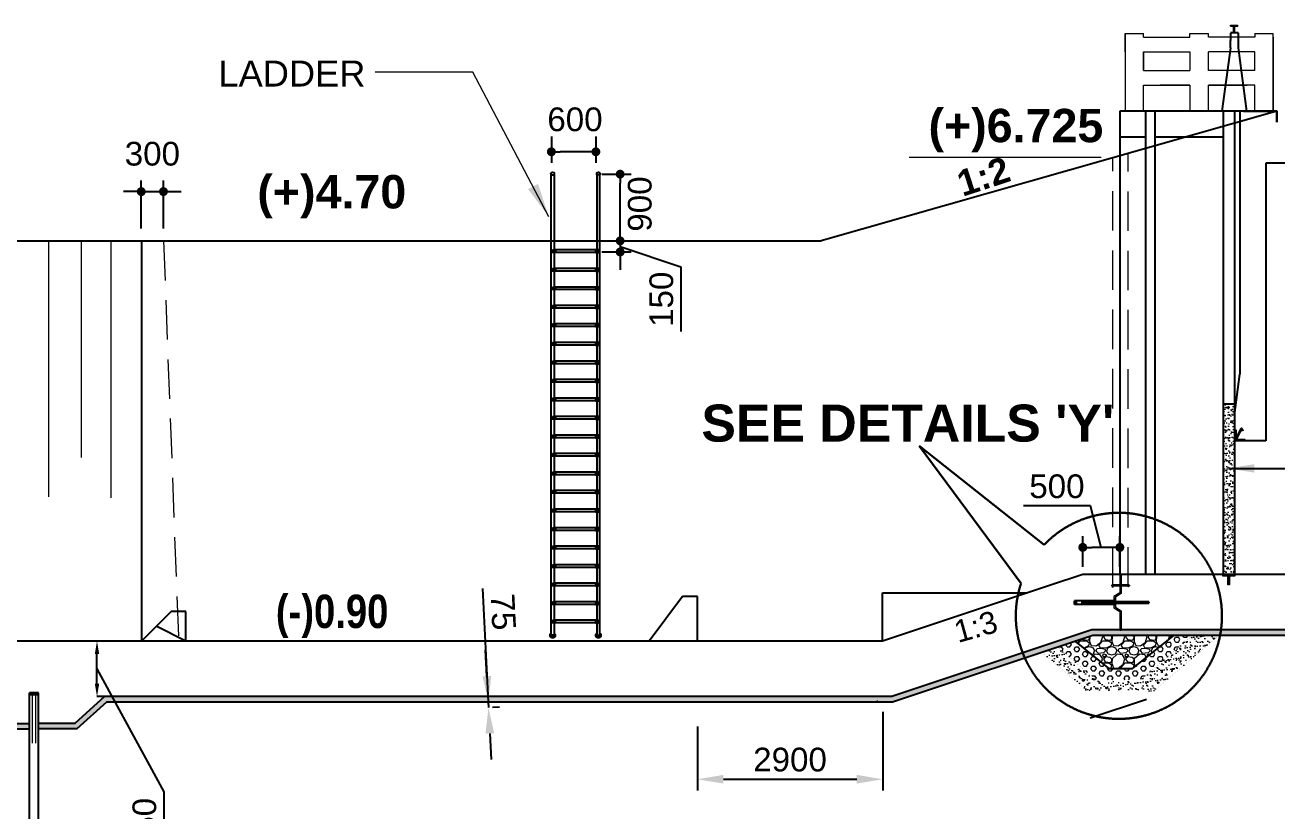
# Model space of a CAD drawing. Extents: x -358915 to 1258323, y -1585493 to -305611.
# Drawn here: x 274172 to 291064, y -1451634 to -1441029 of the extents above; entities that cross this region are included whole.
import ezdxf

# ---------------------------------------------------------------- set-up
doc = ezdxf.new("R2010")
doc.units = 0
doc.header["$LTSCALE"] = 300
doc.header["$MEASUREMENT"] = 0
for name, pattern in [('DASHED', [0.75, 0.5, -0.25]), ('DASHED2', [9.525, 6.35, -3.175]), ('DASHEDX2', [38.1, 25.4, -12.7]), ('HIDDEN', [0.375, 0.25, -0.125])]:
    doc.linetypes.add(name, pattern=pattern)
doc.layers.get('0').update_dxf_attribs({"linetype": 'CONTINUOUS'})
doc.layers.get('DEFPOINTS').update_dxf_attribs({"linetype": 'CONTINUOUS'})
for name, color, linetype, lineweight in [('Dim', 7, 'CONTINUOUS', 9), ('Dimension', 8, 'CONTINUOUS', 18), ('Grid Line_Outer', 7, 'CONTINUOUS', 5), ('HATCH', 252, 'CONTINUOUS', 5), ('line2', 3, 'CONTINUOUS', 30), ('Railing', 8, 'CONTINUOUS', 0), ('slop', 8, 'CONTINUOUS', 9)]:
    doc.layers.add(name, color=color, linetype=linetype, lineweight=lineweight)
for name, color, linetype in [('DOTTED', 240, 'DASHED2'), ('LINE', 7, 'CONTINUOUS'), ('TEXT', 10, 'CONTINUOUS'), ('Water Ladder', 2, 'CONTINUOUS')]:
    doc.layers.add(name, color=color, linetype=linetype)
doc.styles.add('1-2', font='arial.ttf')
doc.styles.add('Arial', font='arial.ttf')
doc.styles.add('DIM', font='isocp3.shx')
doc.styles.add('dimText', font='ARIALN.TTF')
doc.styles.add('text', font='ARIALN.TTF', dxfattribs={"height": 1.6})
doc.dimstyles.new('dim_150', dxfattribs={"dimtxt": 300, "dimasz": 300, "dimexe": 300, "dimexo": 100, "dimgap": 100, "dimtad": 1, "dimdec": 0, "dimzin": 0, "dimdsep": 46, "dimtxsty": 'DIM', "dimcen": 150, "dimclrd": 5, "dimclre": 5, "dimclrt": 7, "dimadec": 0, "dimazin": 0, "dimtfac": 1, "dimtdec": 0, "dimtmove": 0, "dimatfit": 3, "dimfxl": 20, "dimtolj": 1, "dimtzin": 0, "dimarcsym": 0})
doc.dimstyles.new('dim_230', dxfattribs={"dimtxt": 460, "dimasz": 460, "dimexe": 230, "dimexo": 100, "dimgap": 100, "dimtad": 1, "dimdec": 0, "dimzin": 0, "dimdsep": 46, "dimtxsty": 'dimText', "dimcen": 0.09, "dimclrd": 256, "dimclre": 256, "dimclrt": 7, "dimadec": 0, "dimazin": 0, "dimtfac": 1, "dimtdec": 0, "dimtofl": 0, "dimtmove": 0, "dimatfit": 3, "dimfxl": 1, "dimtolj": 1, "dimtzin": 0, "dimlwd": -1, "dimlwe": -1, "dimarcsym": 0})
pattern_1 = [(37.5, (-63592.448, -1468017.1966), (-0.31496679, 9.63411885), [0, -7.6, 0, -8.5, 0, -8.125]), (7.5, (-63592.448, -1468017.197), (8.84888353, 14.11073033), [0, -4.1, 0, -6.85, 0, -2.625]), (327.5, (-63598.598, -1468017.1966), (15.5707093, 0.02829527), [0, -2.5, 0, -9, 0, -11.75]), (317.5, (-63598.598, -1468017.197), (15.030633, 4.3883778), [0, -1.25, 0, -5.9, 0, -6.75])]

# ---------------------------------------------------------------- blocks, each defined once
blk = doc.blocks.new('_Dot')
at = {"color": 0, "linetype": 'ByBlock', "lineweight": -2}
blk.add_line((-0.5, 0), (-1, 0), dxfattribs=at)
at = {"color": 0, "linetype": 'ByBlock', "const_width": 0.5}
blk.add_lwpolyline([(-0.25, 0, 1), (0.25, 0, 1)], format="xyb", close=True, dxfattribs=at)
blk = doc.blocks.new('*D232')
at = {"layer": 'DEFPOINTS', "color": 0, "ltscale": 500}
for p in [(276040, -1443276), (275740, -1443875), (276040, -1443875)]:
    blk.add_point(p, dxfattribs=at)
at = {"layer": 'Dim', "color": 5, "lineweight": -2, "ltscale": 500}
for p, q in [((275740, -1443775), (275740, -1443126)), ((276040, -1443775), (276040, -1443126)), ((275620, -1443276), (275500, -1443276)), ((275740, -1443276), (276040, -1443276)), ((276160, -1443276), (276280, -1443276))]:
    blk.add_line(p, q, dxfattribs=at)
at = {"layer": 'Dim', "color": 5, "lineweight": -2, "ltscale": 500, "xscale": 120, "yscale": 120, "zscale": 120}
blk.add_blockref('_Dot', (275740, -1443276), dxfattribs=at)
at = {"layer": 'Dim', "color": 5, "lineweight": -2, "ltscale": 500, "xscale": 120, "yscale": 120, "zscale": 120, "rotation": 180}
blk.add_blockref('_Dot', (276040, -1443276), dxfattribs=at)
at = {"layer": 'Dim', "color": 7, "ltscale": 500, "insert": (275890, -1442767), "char_height": 320, "attachment_point": 5, "style": 'Arial'}
blk.add_mtext('\\A1;300', dxfattribs=at)
blk = doc.blocks.new('*D236')
at = {"layer": 'DEFPOINTS', "color": 0, "ltscale": 500}
for p in [(275143, -1449341), (275785, -1449341), (275584, -1450091)]:
    blk.add_point(p, dxfattribs=at)
at = {"layer": 'Dim', "color": 5, "lineweight": -2, "ltscale": 500}
for p, q in [((275785, -1449341), (275143, -1449341)), ((275143, -1449916), (275143, -1449516)), ((275143, -1449716), (276047, -1451376)), ((275584, -1450091), (275143, -1450091)), ((276047, -1451376), (276047, -1452284))]:
    blk.add_line(p, q, dxfattribs=at)
at = {"layer": 'Dim', "color": 5, "ltscale": 500}
for points in [[(275114, -1449516), (275173, -1449516), (275143, -1449341)], [(275114, -1449916), (275173, -1449916), (275143, -1450091)]]:
    blk.add_solid(points, dxfattribs=at)
at = {"layer": 'Dim', "color": 7, "ltscale": 500, "insert": (275784, -1451830), "char_height": 320, "attachment_point": 5, "rotation": 90, "style": 'Arial'}
blk.add_mtext('\\A1;650', dxfattribs=at)
blk = doc.blocks.new('*D264')
at = {"layer": 'DEFPOINTS', "color": 0, "ltscale": 500}
for p in [(288444, -1448077), (288444, -1448441), (288944, -1448441)]:
    blk.add_point(p, dxfattribs=at)
at = {"layer": 'Dim', "color": 5, "lineweight": -2, "ltscale": 500}
for p, q in [((288548, -1447517), (287642, -1447517)), ((288694, -1448077), (288548, -1447517)), ((288444, -1448341), (288444, -1447927)), ((288944, -1448341), (288944, -1447927)), ((288824, -1448077), (288564, -1448077))]:
    blk.add_line(p, q, dxfattribs=at)
at = {"layer": 'Dim', "color": 5, "lineweight": -2, "ltscale": 500, "xscale": 120, "yscale": 120, "zscale": 120, "rotation": 180}
blk.add_blockref('_Dot', (288444, -1448077), dxfattribs=at)
at = {"layer": 'Dim', "color": 5, "lineweight": -2, "ltscale": 500, "xscale": 120, "yscale": 120, "zscale": 120}
blk.add_blockref('_Dot', (288944, -1448077), dxfattribs=at)
at = {"layer": 'Dim', "color": 7, "ltscale": 500, "insert": (288095, -1447254), "char_height": 320, "attachment_point": 5, "style": 'Arial'}
blk.add_mtext('\\A1;500', dxfattribs=at)
blk = doc.blocks.new('Water Ladder')
at = {"layer": 'Water Ladder'}
h = blk.add_hatch(color=15, dxfattribs=at)
h.dxf.hatch_style = 1
h.paths.add_polyline_path([(-129, -41), (-166, -41), (-166, -77), (-129, -77)])
h = blk.add_hatch(color=15, dxfattribs=at)
h.dxf.hatch_style = 1
h.paths.add_polyline_path([(415, -77), (452, -77), (452, -41), (415, -41)])
h = blk.add_hatch(color=15, dxfattribs=at)
h.dxf.hatch_style = 1
h.paths.add_polyline_path([(-129, -291), (-166, -291), (-166, -327), (-129, -327)])
h = blk.add_hatch(color=15, dxfattribs=at)
h.dxf.hatch_style = 1
h.paths.add_polyline_path([(415, -327), (452, -327), (452, -291), (415, -291)])
h = blk.add_hatch(color=15, dxfattribs=at)
h.dxf.hatch_style = 1
h.paths.add_polyline_path([(-129, -541), (-166, -541), (-166, -576), (-129, -576)])
h = blk.add_hatch(color=15, dxfattribs=at)
h.dxf.hatch_style = 1
h.paths.add_polyline_path([(415, -576), (452, -576), (452, -541), (415, -541)])
h = blk.add_hatch(color=15, dxfattribs=at)
h.dxf.hatch_style = 1
h.paths.add_polyline_path([(-129, -790), (-166, -790), (-166, -826), (-129, -826)])
h = blk.add_hatch(color=15, dxfattribs=at)
h.dxf.hatch_style = 1
h.paths.add_polyline_path([(415, -826), (452, -826), (452, -790), (415, -790)])
h = blk.add_hatch(color=15, dxfattribs=at)
h.dxf.hatch_style = 1
h.paths.add_polyline_path([(-129, -1040), (-166, -1040), (-166, -1076), (-129, -1076)])
h = blk.add_hatch(color=15, dxfattribs=at)
h.dxf.hatch_style = 1
h.paths.add_polyline_path([(-129, -1040), (-166, -1040), (-166, -1076), (-129, -1076)])
h = blk.add_hatch(color=15, dxfattribs=at)
h.dxf.hatch_style = 1
h.paths.add_polyline_path([(415, -1076), (452, -1076), (452, -1040), (415, -1040)])
h = blk.add_hatch(color=15, dxfattribs=at)
h.dxf.hatch_style = 1
h.paths.add_polyline_path([(415, -1076), (452, -1076), (452, -1040), (415, -1040)])
h = blk.add_hatch(color=15, dxfattribs=at)
h.dxf.hatch_style = 1
h.paths.add_polyline_path([(-129, -1290), (-166, -1290), (-166, -1326), (-129, -1326)])
h = blk.add_hatch(color=15, dxfattribs=at)
h.dxf.hatch_style = 1
h.paths.add_polyline_path([(415, -1326), (452, -1326), (452, -1290), (415, -1290)])
h = blk.add_hatch(color=15, dxfattribs=at)
h.dxf.hatch_style = 1
h.paths.add_polyline_path([(-129, -1540), (-166, -1540), (-166, -1576), (-129, -1576)])
h = blk.add_hatch(color=15, dxfattribs=at)
h.dxf.hatch_style = 1
h.paths.add_polyline_path([(415, -1576), (452, -1576), (452, -1540), (415, -1540)])
h = blk.add_hatch(color=15, dxfattribs=at)
h.dxf.hatch_style = 1
h.paths.add_polyline_path([(-129, -1790), (-166, -1790), (-166, -1826), (-129, -1826)])
h = blk.add_hatch(color=15, dxfattribs=at)
h.dxf.hatch_style = 1
h.paths.add_polyline_path([(415, -1826), (452, -1826), (452, -1790), (415, -1790)])
h = blk.add_hatch(color=15, dxfattribs=at)
h.dxf.hatch_style = 1
h.paths.add_polyline_path([(-129, -2040), (-166, -2040), (-166, -2076), (-129, -2076)])
h = blk.add_hatch(color=15, dxfattribs=at)
h.dxf.hatch_style = 1
h.paths.add_polyline_path([(415, -2076), (452, -2076), (452, -2040), (415, -2040)])
h = blk.add_hatch(color=15, dxfattribs=at)
h.dxf.hatch_style = 1
h.paths.add_polyline_path([(-129, -2290), (-166, -2290), (-166, -2325), (-129, -2325)])
h = blk.add_hatch(color=15, dxfattribs=at)
h.dxf.hatch_style = 1
h.paths.add_polyline_path([(415, -2325), (452, -2325), (452, -2290), (415, -2290)])
h = blk.add_hatch(color=15, dxfattribs=at)
h.dxf.hatch_style = 1
h.paths.add_polyline_path([(-129, -2539), (-166, -2539), (-166, -2575), (-129, -2575)])
h = blk.add_hatch(color=15, dxfattribs=at)
h.dxf.hatch_style = 1
h.paths.add_polyline_path([(415, -2575), (452, -2575), (452, -2539), (415, -2539)])
h = blk.add_hatch(color=15, dxfattribs=at)
h.dxf.hatch_style = 1
h.paths.add_polyline_path([(-129, -2789), (-166, -2789), (-166, -2825), (-129, -2825)])
h = blk.add_hatch(color=15, dxfattribs=at)
h.dxf.hatch_style = 1
h.paths.add_polyline_path([(415, -2825), (452, -2825), (452, -2789), (415, -2789)])
h = blk.add_hatch(color=15, dxfattribs=at)
h.dxf.hatch_style = 1
h.paths.add_polyline_path([(-129, -3039), (-166, -3039), (-166, -3075), (-129, -3075)])
h = blk.add_hatch(color=15, dxfattribs=at)
h.dxf.hatch_style = 1
h.paths.add_polyline_path([(415, -3075), (452, -3075), (452, -3039), (415, -3039)])
h = blk.add_hatch(color=15, dxfattribs=at)
h.dxf.hatch_style = 1
h.paths.add_polyline_path([(-129, -3289), (-166, -3289), (-166, -3325), (-129, -3325)])
h = blk.add_hatch(color=15, dxfattribs=at)
h.dxf.hatch_style = 1
h.paths.add_polyline_path([(415, -3325), (452, -3325), (452, -3289), (415, -3289)])
h = blk.add_hatch(color=15, dxfattribs=at)
h.dxf.hatch_style = 1
h.paths.add_polyline_path([(-129, -3539), (-166, -3539), (-166, -3575), (-129, -3575)])
h = blk.add_hatch(color=15, dxfattribs=at)
h.dxf.hatch_style = 1
h.paths.add_polyline_path([(415, -3575), (452, -3575), (452, -3539), (415, -3539)])
h = blk.add_hatch(color=15, dxfattribs=at)
h.dxf.hatch_style = 1
h.paths.add_polyline_path([(-129, -3789), (-166, -3789), (-166, -3825), (-129, -3825)])
h = blk.add_hatch(color=15, dxfattribs=at)
h.dxf.hatch_style = 1
h.paths.add_polyline_path([(415, -3825), (452, -3825), (452, -3789), (415, -3789)])
h = blk.add_hatch(color=15, dxfattribs=at)
h.dxf.hatch_style = 1
h.paths.add_polyline_path([(-129, -4039), (-166, -4039), (-166, -4074), (-129, -4074)])
h = blk.add_hatch(color=15, dxfattribs=at)
h.dxf.hatch_style = 1
h.paths.add_polyline_path([(415, -4074), (452, -4074), (452, -4039), (415, -4039)])
h = blk.add_hatch(color=15, dxfattribs=at)
h.dxf.hatch_style = 1
h.paths.add_polyline_path([(-129, -4288), (-166, -4288), (-166, -4324), (-129, -4324)])
h = blk.add_hatch(color=15, dxfattribs=at)
h.dxf.hatch_style = 1
h.paths.add_polyline_path([(415, -4324), (452, -4324), (452, -4288), (415, -4288)])
h = blk.add_hatch(color=15, dxfattribs=at)
h.dxf.hatch_style = 1
h.paths.add_polyline_path([(-128, -4538), (-165, -4538), (-165, -4574), (-128, -4574)])
h = blk.add_hatch(color=15, dxfattribs=at)
h.dxf.hatch_style = 1
h.paths.add_polyline_path([(417, -4574), (454, -4574), (454, -4538), (417, -4538)])
h = blk.add_hatch(color=15, dxfattribs=at)
h.dxf.hatch_style = 1
h.paths.add_polyline_path([(-128, -4788), (-165, -4788), (-165, -4824), (-128, -4824)])
h = blk.add_hatch(color=15, dxfattribs=at)
h.dxf.hatch_style = 1
h.paths.add_polyline_path([(417, -4824), (454, -4824), (454, -4788), (417, -4788)])
h = blk.add_hatch(color=15, dxfattribs=at)
h.dxf.hatch_style = 1
h.paths.add_polyline_path([(-128, -5038), (-165, -5038), (-165, -5074), (-128, -5074)])
h = blk.add_hatch(color=15, dxfattribs=at)
h.dxf.hatch_style = 1
h.paths.add_polyline_path([(417, -5074), (454, -5074), (454, -5038), (417, -5038)])
h = blk.add_hatch(color=15, dxfattribs=at)
h.dxf.hatch_style = 1
h.paths.add_polyline_path([(-146, -5218), (-146, -5241), (-186, -5241), (-186, -5218, 2.752629)])
h = blk.add_hatch(color=15, dxfattribs=at)
h.dxf.hatch_style = 1
h.paths.add_polyline_path([(-186, -5241), (-186, -5218, 2.752629), (-146, -5218), (-146, -5241)])
h = blk.add_hatch(color=15, dxfattribs=at)
h.dxf.hatch_style = 1
h.paths.add_polyline_path([(472, -5218), (472, -5241), (432, -5241), (432, -5218, 2.752629)])
for points in [[(-146, -3139), (-146, -5241), (-186, -5241), (-186, 974), (-146, 974), (-146, -41)], [(432, -3139), (432, -5241), (472, -5241), (472, 974), (432, 974), (432, -41)], [(-146, -77), (-146, -291)], [(-129, -41), (415, -41)], [(-129, -77), (415, -77)], [(432, -77), (432, -291)], [(-146, -327), (-146, -541)], [(-129, -291), (415, -291)], [(-129, -327), (415, -327)], [(432, -327), (432, -541)], [(-146, -576), (-146, -790)], [(-129, -541), (415, -541)], [(-129, -576), (415, -576)], [(432, -576), (432, -790)], [(-146, -826), (-146, -1040)], [(-129, -790), (415, -790)], [(-129, -826), (415, -826)], [(432, -826), (432, -1040)], [(-146, -1076), (-146, -1290)], [(-129, -1040), (415, -1040)], [(-129, -1040), (415, -1040)], [(-129, -1076), (415, -1076)], [(-129, -1076), (415, -1076)], [(432, -1076), (432, -1290)], [(-146, -1326), (-146, -1540)], [(-129, -1290), (415, -1290)], [(-129, -1326), (415, -1326)], [(432, -1326), (432, -1540)], [(-146, -1576), (-146, -1790)], [(-129, -1540), (415, -1540)], [(-129, -1576), (415, -1576)], [(432, -1576), (432, -1790)], [(-146, -1826), (-146, -2040)], [(-129, -1790), (415, -1790)], [(-129, -1826), (415, -1826)], [(432, -1826), (432, -2040)], [(-146, -2076), (-146, -2290)], [(-129, -2040), (415, -2040)], [(-129, -2076), (415, -2076)], [(432, -2076), (432, -2290)], [(-146, -2325), (-146, -2539)], [(-129, -2290), (415, -2290)], [(-129, -2325), (415, -2325)], [(432, -2325), (432, -2789)], [(-146, -2575), (-146, -2789)], [(-129, -2539), (415, -2539)], [(-129, -2575), (415, -2575)], [(-146, -2825), (-146, -3039)], [(-129, -2789), (415, -2789)], [(-129, -2825), (415, -2825)], [(432, -2825), (432, -3039)], [(-129, -3039), (415, -3039)], [(-146, -3075), (-146, -3139)], [(-129, -3075), (415, -3075)], [(432, -3075), (432, -3139)], [(-146, -3325), (-146, -3389)], [(-129, -3289), (415, -3289)], [(-129, -3325), (415, -3325)], [(-129, -3539), (415, -3539)], [(-146, -3575), (-146, -3639)], [(-129, -3575), (415, -3575)], [(-146, -3825), (-146, -3889)], [(-129, -3789), (415, -3789)], [(-129, -3825), (415, -3825)], [(-129, -4039), (415, -4039)], [(-146, -4074), (-146, -4138)], [(-129, -4074), (415, -4074)], [(-146, -4324), (-146, -4388)], [(-129, -4288), (415, -4288)], [(-129, -4324), (415, -4324)], [(-128, -4538), (417, -4538)], [(-145, -4574), (-145, -5207)], [(-128, -4574), (417, -4574)], [(-128, -4788), (417, -4788)], [(-128, -4824), (417, -4824)], [(-128, -5038), (417, -5038)], [(-128, -5074), (417, -5074)]]:
    blk.add_lwpolyline(points, dxfattribs=at)
for points in [[(-166, -41), (-129, -41), (-129, -77), (-166, -77)], [(452, -41), (415, -41), (415, -77), (452, -77)], [(-166, -291), (-129, -291), (-129, -327), (-166, -327)], [(452, -291), (415, -291), (415, -327), (452, -327)], [(-166, -541), (-129, -541), (-129, -576), (-166, -576)], [(452, -541), (415, -541), (415, -576), (452, -576)], [(-166, -790), (-129, -790), (-129, -826), (-166, -826)], [(452, -790), (415, -790), (415, -826), (452, -826)], [(-166, -1040), (-129, -1040), (-129, -1076), (-166, -1076)], [(-166, -1040), (-129, -1040), (-129, -1076), (-166, -1076)], [(452, -1040), (415, -1040), (415, -1076), (452, -1076)], [(452, -1040), (415, -1040), (415, -1076), (452, -1076)], [(-166, -1290), (-129, -1290), (-129, -1326), (-166, -1326)], [(452, -1290), (415, -1290), (415, -1326), (452, -1326)], [(-166, -1540), (-129, -1540), (-129, -1576), (-166, -1576)], [(452, -1540), (415, -1540), (415, -1576), (452, -1576)], [(-166, -1790), (-129, -1790), (-129, -1826), (-166, -1826)], [(452, -1790), (415, -1790), (415, -1826), (452, -1826)], [(-166, -2040), (-129, -2040), (-129, -2076), (-166, -2076)], [(452, -2040), (415, -2040), (415, -2076), (452, -2076)], [(-166, -2290), (-129, -2290), (-129, -2325), (-166, -2325)], [(452, -2290), (415, -2290), (415, -2325), (452, -2325)], [(-166, -2539), (-129, -2539), (-129, -2575), (-166, -2575)], [(452, -2539), (415, -2539), (415, -2575), (452, -2575)], [(-166, -2789), (-129, -2789), (-129, -2825), (-166, -2825)], [(452, -2789), (415, -2789), (415, -2825), (452, -2825)], [(-166, -3039), (-129, -3039), (-129, -3075), (-166, -3075)], [(452, -3039), (415, -3039), (415, -3075), (452, -3075)], [(-166, -3289), (-129, -3289), (-129, -3325), (-166, -3325)], [(452, -3289), (415, -3289), (415, -3325), (452, -3325)], [(-166, -3539), (-129, -3539), (-129, -3575), (-166, -3575)], [(452, -3539), (415, -3539), (415, -3575), (452, -3575)], [(-166, -3789), (-129, -3789), (-129, -3825), (-166, -3825)], [(452, -3789), (415, -3789), (415, -3825), (452, -3825)], [(-166, -4039), (-129, -4039), (-129, -4074), (-166, -4074)], [(452, -4039), (415, -4039), (415, -4074), (452, -4074)], [(-166, -4288), (-129, -4288), (-129, -4324), (-166, -4324)], [(452, -4288), (415, -4288), (415, -4324), (452, -4324)], [(-165, -4538), (-128, -4538), (-128, -4574), (-165, -4574)], [(454, -4538), (417, -4538), (417, -4574), (454, -4574)], [(-165, -4788), (-128, -4788), (-128, -4824), (-165, -4824)], [(454, -4788), (417, -4788), (417, -4824), (454, -4824)], [(-165, -5038), (-128, -5038), (-128, -5074), (-165, -5074)], [(454, -5038), (417, -5038), (417, -5074), (454, -5074)]]:
    blk.add_lwpolyline(points, close=True, dxfattribs=at)
for centre, radius, start, end in [((-166, 986), 22.9, 328.622, 211.378), ((452, 986), 22.9, 328.622, 211.378), ((-166, -5241), 34.5, 124.5748, 55.4252), ((-166, -5241), 30.5, 129.9311, 50.0689), ((452, -5241), 34.5, 124.5748, 55.4252), ((452, -5241), 30.5, 129.9311, 50.0689)]:
    blk.add_arc(centre, radius, start, end, dxfattribs=at)
blk = doc.blocks.new('*D265')
at = {"layer": 'DEFPOINTS', "color": 0, "ltscale": 500}
for p in [(281855, -1443041), (282202, -1443041), (281828, -1443941)]:
    blk.add_point(p, dxfattribs=at)
at = {"layer": 'Dim', "color": 5, "lineweight": -2, "ltscale": 500}
for p, q in [((281955, -1443041), (282352, -1443041)), ((282202, -1443821), (282202, -1443161)), ((281928, -1443941), (282352, -1443941))]:
    blk.add_line(p, q, dxfattribs=at)
at = {"layer": 'Dim', "color": 5, "lineweight": -2, "ltscale": 500, "xscale": 120, "yscale": 120, "zscale": 120}
for p, rotation in [((282202, -1443041), 90), ((282202, -1443941), 270)]:
    blk.add_blockref('_Dot', p, dxfattribs=dict(at, rotation=rotation))
at = {"layer": 'Dim', "color": 7, "ltscale": 500, "insert": (282468, -1443444), "char_height": 320, "attachment_point": 5, "rotation": 90, "style": 'Arial'}
blk.add_mtext('\\A1;900', dxfattribs=at)
blk = doc.blocks.new('*D266')
at = {"layer": 'DEFPOINTS', "color": 0, "ltscale": 500}
for p in [(281274, -1442431), (281874, -1442431), (281274, -1442739)]:
    blk.add_point(p, dxfattribs=at)
at = {"layer": 'Dim', "color": 5, "lineweight": -2, "ltscale": 500}
for p, q in [((281274, -1442531), (281274, -1442889)), ((281874, -1442531), (281874, -1442889)), ((281754, -1442739), (281394, -1442739))]:
    blk.add_line(p, q, dxfattribs=at)
at = {"layer": 'Dim', "color": 5, "lineweight": -2, "ltscale": 500, "xscale": 120, "yscale": 120, "zscale": 120, "rotation": 180}
blk.add_blockref('_Dot', (281274, -1442739), dxfattribs=at)
at = {"layer": 'Dim', "color": 5, "lineweight": -2, "ltscale": 500, "xscale": 120, "yscale": 120, "zscale": 120}
blk.add_blockref('_Dot', (281874, -1442739), dxfattribs=at)
at = {"layer": 'Dim', "color": 7, "ltscale": 500, "insert": (281592, -1442303), "char_height": 320, "attachment_point": 5, "style": 'Arial'}
blk.add_mtext('\\A1;600', dxfattribs=at)
blk = doc.blocks.new('*D276')
at = {"layer": 'DEFPOINTS', "color": 0, "ltscale": 500}
for p in [(281828, -1443941), (281855, -1444091), (282202, -1444091)]:
    blk.add_point(p, dxfattribs=at)
at = {"layer": 'Dim', "color": 5, "lineweight": -2, "ltscale": 500}
for p, q in [((282202, -1443821), (282202, -1443701)), ((281928, -1443941), (282352, -1443941)), ((282202, -1443941), (282202, -1444091)), ((282202, -1443941), (282202, -1444091)), ((282202, -1444016), (283022, -1444291)), ((281955, -1444091), (282352, -1444091)), ((282202, -1444211), (282202, -1444331)), ((283022, -1444291), (283022, -1445166))]:
    blk.add_line(p, q, dxfattribs=at)
at = {"layer": 'Dim', "color": 5, "lineweight": -2, "ltscale": 500, "xscale": 120, "yscale": 120, "zscale": 120}
for p, rotation in [((282202, -1443941), 270), ((282202, -1444091), 90)]:
    blk.add_blockref('_Dot', p, dxfattribs=dict(at, rotation=rotation))
at = {"layer": 'Dim', "color": 7, "ltscale": 500, "insert": (282759, -1444729), "char_height": 320, "attachment_point": 5, "rotation": 90, "style": 'Arial'}
blk.add_mtext('\\A1;150', dxfattribs=at)
blk = doc.blocks.new('Ralling 02')
at = {"layer": 'Railing', "ltscale": 500}
for p, q in [((-1750, 0), (-1750, 1050)), ((-1500, 1050), (-1500, 1000)), ((-875, 1000), (-875, 1050)), ((-625, 1000), (-625, 1050)), ((0, 1000), (0, 1050)), ((0, 1000), (0, 1050)), ((250, 800), (250, 1050)), ((250, 1050), (250, 0)), ((-1750, 1000), (-1750, 0)), ((-1500, 800), (-875, 800)), ((-1500, 550), (-1500, 800)), ((-875, 550), (-875, 800)), ((0, 800), (-625, 800)), ((0, 550), (0, 800)), ((-1500, 0), (-1500, 350)), ((-875, 0), (-875, 350)), ((0, 0), (0, 350))]:
    blk.add_line(p, q, dxfattribs=at)
for points in [[(-1500, 1050), (-1750, 1050)], [(-625, 1050), (-875, 1050)], [(250, 1050), (0, 1050)], [(-1500, 1000), (-875, 1000)], [(0, 1000), (-625, 1000)], [(-625, 800), (-625, 550)], [(0, 800), (0, 800), (0, 550)], [(-1500, 550), (-875, 550)], [(0, 550), (-625, 550)], [(-1500, 350), (-875, 350)], [(-875, 350), (-1400, 350)], [(-625, 350), (-225, 350)], [(0, 350), (-625, 350)], [(-625, 350), (-625, 0)]]:
    blk.add_lwpolyline(points, dxfattribs=at)
blk.add_lwpolyline([(-625, 1000), (-625, 1000)], close=True, dxfattribs=at)
blk = doc.blocks.new('KK')
at = {"layer": 'LINE', "lineweight": 15}
for p, q in [((-286, 1162), (-184, 1162)), ((-286, 1148), (-286, 1162)), ((-286, 1148), (-184, 1148)), ((-242, 1056), (-242, 1148)), ((-226, 1056), (-226, 1148)), ((-184, 1148), (-184, 1162))]:
    blk.add_line(p, q, dxfattribs=at)
at = {"layer": 'LINE'}
for p, q in [((-182, 1056), (-284, 1056)), ((-284, 1054), (-284, 955)), ((-182, 1056), (-182, 956)), ((-284, 856), (-400, 0)), ((-284, 856), (-284, 953)), ((-182, 956), (-182, 856)), ((-182, 856), (-66, 0))]:
    blk.add_line(p, q, dxfattribs=at)
blk = doc.blocks.new('*D289')
at = {"layer": 'DEFPOINTS', "color": 0, "ltscale": 500}
for p in [(280376, -1450165), (280380, -1450240), (280425, -1450237)]:
    blk.add_point(p, dxfattribs=at)
at = {"layer": 'Dim', "color": 5, "lineweight": -2, "ltscale": 500}
for p, q in [((280346, -1448631), (280422, -1450162)), ((280404, -1449813), (280387, -1449463)), ((280422, -1450162), (280425, -1450237)), ((280422, -1450162), (280425, -1450237)), ((280476, -1450160), (280571, -1450155)), ((280480, -1450235), (280575, -1450230)), ((280443, -1450587), (280460, -1450937))]:
    blk.add_line(p, q, dxfattribs=at)
at = {"layer": 'Dim', "color": 5, "ltscale": 500}
for points in [[(280463, -1449810), (280346, -1449816), (280422, -1450162)], [(280501, -1450584), (280385, -1450590), (280425, -1450237)]]:
    blk.add_solid(points, dxfattribs=at)
at = {"layer": 'Dim', "color": 7, "ltscale": 500, "insert": (280624, -1448947), "char_height": 320, "attachment_point": 5, "rotation": 272.8443, "style": 'Arial'}
blk.add_mtext('\\A1;75', dxfattribs=at)
blk = doc.blocks.new('huk')
at = {"layer": 'Dim'}
h = blk.add_hatch(dxfattribs=at)
h.set_pattern_fill('ANSI31', color=15)
h.set_pattern_definition([(45, (-358365.36117, -19477.47705), (-0.08838834765, 0.08838834765), [])])
h.paths.add_polyline_path([(13, 3, 0.75964), (-13, 3), (-94, 3, 4.674984), (-94, -6), (-12, -6, 0.637498), (12, -6), (94, -6, 4.674984), (94, 3)])
h.paths.add_polyline_path([(-6, 0, -1), (6, 0, -1)], flags=16)
at = {"layer": 'DOTTED', "color": 8}
for points in [[(-94, 3), (-13, 3)], [(13, 3), (94, 3)], [(-94, -6), (-12, -6)], [(12, -6), (94, -6)]]:
    blk.add_lwpolyline(points, dxfattribs=at)
blk.add_circle((0, 0), 6.04, dxfattribs=at)
for centre, radius, start, end in [((-104, -1), 11, 24.1477, 335.8523), ((0, 0), 13, 15.5565, 164.4435), ((104, -1), 11, 204.1477, 155.8523), ((0, 0), 13, 204.9652, 335.0348)]:
    blk.add_arc(centre, radius, start, end, dxfattribs=at)
blk = doc.blocks.new('*D290')
at = {"layer": 'DEFPOINTS', "color": 0, "ltscale": 500}
for p in [(285744, -1450194), (283244, -1450394), (285744, -1451206)]:
    blk.add_point(p, dxfattribs=at)
at = {"layer": 'Dim', "color": 5, "lineweight": -2, "ltscale": 500}
for p, q in [((285744, -1450294), (285744, -1451356)), ((283244, -1450494), (283244, -1451356)), ((283594, -1451206), (285394, -1451206))]:
    blk.add_line(p, q, dxfattribs=at)
at = {"layer": 'Dim', "color": 5, "ltscale": 500}
for points in [[(283594, -1451147), (283594, -1451264), (283244, -1451206)], [(285394, -1451147), (285394, -1451264), (285744, -1451206)]]:
    blk.add_solid(points, dxfattribs=at)
at = {"layer": 'Dim', "color": 7, "ltscale": 500, "insert": (284494, -1450942), "char_height": 320, "attachment_point": 5, "style": 'Arial'}
blk.add_mtext('\\A1;2900', dxfattribs=at)

msp = doc.modelspace()

# ---------------------------------------------------------------- hatches: boundary and pattern name
at = {"layer": 'Dim', "ltscale": 50}
h = msp.add_hatch(dxfattribs=at)
h.set_pattern_fill('AR-SAND', color=2, scale=40)
h.set_pattern_definition([(37.5, (-2539207.504, -717803.35), (-2.5197343, 77.0729508), [0, -60.8, 0, -68, 0, -65]), (7.5, (-2539207.5, -717803.35), (70.7910682, 112.8858426), [0, -32.8, 0, -54.8, 0, -21]), (327.5, (-2539256.704, -717803.35), (124.5656745, 0.2263621), [0, -20, 0, -72, 0, -94]), (317.5, (-2539256.7, -717803.35), (120.245064, 35.1070226), [0, -10, 0, -47.2, 0, -54])])
h.paths.add_polyline_path([(290338.9, -1448440.7), (290488.8, -1448440.7), (290488.8, -1446140.7), (290338.9, -1446140.7)])
at = {"layer": 'Dim'}
h = msp.add_hatch(dxfattribs=at)
h.set_pattern_fill('AR-SAND', color=8, scale=5)
h.set_pattern_definition(pattern_1)
h.paths.add_polyline_path([(288963.8, -1448440.7), (288943.8, -1448440.7), (288943.8, -1448690.7), (288863.8, -1448740.7), (288863.8, -1448784.6), (288883.8, -1448784.6), (288883.8, -1448747.8), (288963.8, -1448697.8)])
h = msp.add_hatch(color=15, dxfattribs=at)
h.dxf.hatch_style = 1
h.paths.add_polyline_path([(288359.3, -1448796.7), (288333.8, -1448796.8), (288333.9, -1448846.8), (288359.3, -1448846.8)])
h = msp.add_hatch(color=15, dxfattribs=at)
h.dxf.hatch_style = 1
h.paths.add_polyline_path([(289333.6, -1448811.6), (289333.6, -1448831.6), (288434.2, -1448831.6), (288434.2, -1448811.6)])
h = msp.add_hatch(dxfattribs=at)
h.set_pattern_fill('AR-SAND', color=8, scale=5)
h.set_pattern_definition(pattern_1)
h.paths.add_polyline_path([(288943.8, -1449190.7), (288963.8, -1449190.7), (288963.8, -1448933.6), (288883.8, -1448883.6), (288883.8, -1448846.8), (288863.8, -1448846.8), (288863.8, -1448890.7), (288943.8, -1448940.7)])
h = msp.add_hatch(dxfattribs=at)
h.set_pattern_fill('AR-CONC', color=8, scale=20)
h.set_pattern_definition([(50, (-54666.78, -1593038.45), (143.452037, -12.550427), [15, -165]), (355, (-54666.78, -1593038.45), (-27.750267, 150.438427), [12, -132]), (100.451444, (-54654.83, -1593039.5), (115.70177, 137.888), [12.74804, -140.22842]), (46.1842, (-54666.78, -1592998.45), (213.44827, -33.10386), [22.5, -247.5]), (96.635635, (-54649, -1593001.21), (186.93239, 194.82372), [19.12207, -210.34275]), (351.184164, (-54666.78, -1592998.45), (186.93239, 194.82372), [18, -198]), (21, (-54646.78, -1593008.45), (119.38141, -80.523778), [15, -165]), (326, (-54646.78, -1593008.45), (48.663066, 145.03001), [12, -132]), (71.451445, (-54636.83, -1593015.16), (168.044475, 64.50623), [12.74804, -140.22842]), (37.5, (-54666.78, -1593038.454), (2.431971, 66.578771), [0, -130.4, 0, -134, 0, -132.5]), (7.5, (-54666.78, -1593038.454), (52.613907, 78.882342), [0, -76.4, 0, -127.4, 0, -50.5]), (327.5, (-54711.38, -1593038.454), (106.764487, -4.510974), [0, -50, 0, -156, 0, -207]), (317.5, (-54731.38, -1593038.45), (116.637234, 20.020996), [0, -65, 0, -103.6, 0, -147])])
h.paths.add_polyline_path([(316134.3, -1450391.3), (315644.1, -1450391), (315644.1, -1450466), (316134.3, -1450466.3)])
h.paths.add_polyline_path([(274234, -1450451.5), (273744, -1450451.5), (273744, -1450526.5), (274234, -1450526.5)])
h.paths.add_polyline_path([(297263.6, -1449190.7), (291063.8, -1449190.7), (289413.8, -1449190.5), (288566.2, -1449190.5), (286682.8, -1449818.3), (285865.4, -1450090.7), (275244, -1450090.7), (274844, -1450451.5), (274354, -1450451.5), (274354, -1450526.5), (274872.9, -1450526.5), (275272.9, -1450165.7), (285877.6, -1450165.7), (286714.1, -1449886.9), (288577.8, -1449265.5), (289413.8, -1449265.5), (291063.8, -1449265.7), (297232.6, -1449265.7), (297382.6, -1449415.7), (298413.8, -1449415.7), (299250.5, -1449415.7), (301152.9, -1450050.1), (301512, -1450165.7), (306886.3, -1450165.7), (314652.6, -1450165.9), (315012.6, -1450466.1), (315524.1, -1450466), (315524.1, -1450391), (315040, -1450391.1), (314679.8, -1450090.9), (306886.3, -1450090.7), (301512, -1450090.7), (301145, -1449968.4), (299262, -1449340.7), (298413.8, -1449340.7), (297413.6, -1449340.7)])
at = {"layer": 'Grid Line_Outer', "ltscale": 2}
h = msp.add_hatch(dxfattribs=at)
h.set_pattern_fill('ANSI31', color=1)
h.set_pattern_definition([(45, (-166857.92309, -1411921.32664), (-0.08838834765, 0.08838834765), [])])
h.paths.add_polyline_path([(290636.8, -1446640.7), (290634.8, -1446616.9), (290513.1, -1446616.9), (290515.2, -1446489.5), (290488.8, -1446489.5), (290488.8, -1446640.7)])
h = msp.add_hatch(dxfattribs=at)
h.set_pattern_fill('ANSI31', color=1, scale=0.6)
h.set_pattern_definition([(45, (16047.46538, -1426529.72426), (-0.05303300859, 0.05303300859), [])])
h.paths.add_polyline_path([(290425.6, -1448463.3), (290401.8, -1448463.3), (290401.8, -1448582.6), (290425.6, -1448582.6)])
h.paths.add_polyline_path([(290494.8, -1448441.4), (290332.1, -1448441.4), (290332.1, -1448463.3), (290494.8, -1448463.3)])
at = {"layer": 'HATCH', "ltscale": 50}
h = msp.add_hatch(dxfattribs=at)
h.set_pattern_fill('AR-SAND', color=2, scale=50)
h.set_pattern_definition([(37.5, (-80663.42, -1480084.44), (-3.149668, 96.341188), [0, -76, 0, -85, 0, -81.25]), (7.5, (-80663.42, -1480084.44), (88.488835, 141.107303), [0, -41, 0, -68.5, 0, -26.25]), (327.5, (-80724.92, -1480084.44), (155.707093, 0.282953), [0, -25, 0, -90, 0, -117.5]), (317.5, (-80724.92, -1480084.44), (150.30633, 43.88378), [0, -12.5, 0, -59, 0, -67.5])])
h.paths.add_polyline_path([(290279.4, -1449265.6), (289978.8, -1449265), (289926.2, -1449264.9), (289224.8, -1449865.4), (288625.1, -1449865.4), (288098.9, -1449414.8), (287882.5, -1449483.4), (288503.8, -1450015.4), (289403.8, -1450015.4)])
h = msp.add_hatch(dxfattribs=at)
h.set_pattern_fill('HEX', color=5, scale=300)
h.set_pattern_definition([(0, (-54666.78, -1550873.53), (0, 64.951905), [37.5, -75]), (120, (-54666.78, -1550873.53), (-56.25, -32.475953), [37.5, -75]), (60, (-54629.28, -1550873.53), (-56.25, 32.475953), [37.5, -75])])
h.paths.add_polyline_path([(288625.1, -1449865.4), (289224.8, -1449865.4), (289926.2, -1449264.9), (289666.7, -1449264.9), (289103.8, -1449715.4), (288803.8, -1449715.4), (288334.8, -1449340), (288098.9, -1449414.8)])
h = msp.add_hatch(dxfattribs=at)
h.set_pattern_fill('GRAVEL', color=16, scale=300)
h.set_pattern_definition([(228.0127875, (-54450.782, -1550573.533), (-2400, -2700), [40.3608, -3995.72641]), (184.9697407, (-54477.782, -1550603.533), (3600, 300), [69.2604, -6856.77743]), (132.510447, (-54546.782, -1550609.533), (3000, -3300), [48.8364, -4834.80978]), (267.273689, (-54663.782, -1550684.533), (300, 6000), [63.0714, -6244.06741]), (292.833654, (-54666.782, -1550747.533), (-1500, 3600), [61.8465, -6122.81194]), (357.273689, (-54642.782, -1550804.533), (-6000, 300), [63.0714, -6244.06741]), (37.6942405, (-54579.782, -1550807.533), (-3900, -3000), [83.4087, -8257.45456]), (72.2553284, (-54513.782, -1550756.533), (2100, 6600), [78.7464, -7795.89645]), (121.4295656, (-54489.782, -1550681.533), (-2400, 3900), [63.285, -6265.22193]), (175.236358, (-54522.782, -1550627.533), (3300, -300), [72.2496, -3540.22877]), (222.3974378, (-54594.782, -1550621.533), (-3600, -3300), [93.4344, -9250.0125]), (138.814075, (-54366.782, -1550687.533), (-2100, 1800), [31.8903, -3157.15344]), (171.4692344, (-54390.782, -1550666.533), (3900, -600), [60.6711, -6006.45342]), (225, (-54450.78, -1550657.53), (-3e-14, -300), [42.4263, -381.83777]), (203.19859, (-54471.782, -1550621.533), (1500, 600), [22.8474, -2261.88453]), (291.80141, (-54492.78, -1550630.533), (-300, 900), [32.3109, -1583.23854]), (30.963757, (-54480.78, -1550660.533), (900, 600), [52.4787, -1696.80687]), (161.56505, (-54435.78, -1550633.53), (600, -300), [37.9473, -910.736]), (16.3895403, (-54666.782, -1550630.533), (3000, 900), [53.16, -5262.85354]), (70.346176, (-54615.782, -1550615.533), (-1200, -3300), [44.5983, -4415.22232]), (293.19859, (-54435.782, -1550573.533), (-600, 1500), [45.6945, -2239.03743]), (343.6104597, (-54417.782, -1550615.533), (-3000, 900), [53.16, -5262.85354]), (339.443955, (-54666.782, -1550816.533), (-1500, 600), [51.264, -2511.93712]), (294.7751406, (-54618.782, -1550834.533), (-1500, 3300), [42.9534, -4252.39292]), (66.80141, (-54432.782, -1550873.533), (600, 1500), [45.6945, -2239.03743]), (17.3540246, (-54414.782, -1550831.533), (-3900, -1200), [50.2893, -4978.62708]), (69.443955, (-54579.782, -1550873.533), (-600, -1500), [25.632, -2537.56912]), (101.309932, (-54450.78, -1550873.533), (-300, 1200), [15.297, -1514.40885]), (165.963757, (-54453.78, -1550858.53), (900, -300), [61.8465, -1175.0852]), (186.009006, (-54513.782, -1550843.533), (3000, 300), [57.315, -5674.17695]), (303.690068, (-54480.78, -1550687.53), (-300, 600), [43.2666, -1038.39878]), (353.1572266, (-54456.782, -1550723.533), (5100, -600), [75.5382, -7478.26879]), (60.945396, (-54381.782, -1550732.533), (-1200, -2100), [30.8868, -3057.80224]), (90, (-54366.78, -1550705.53), (-300, 300), [18, -282]), (120.256437, (-54519.782, -1550834.533), (1200, -2100), [41.6772, -4126.056]), (48.0127875, (-54540.782, -1550798.533), (2400, 2700), [80.7216, -3955.36561]), (0, (-54486.78, -1550738.53), (300, 300), [78, -222]), (325.3048465, (-54408.782, -1550738.533), (3000, -2100), [47.4342, -4695.9823]), (254.054604, (-54369.78, -1550765.533), (-300, -1200), [43.6806, -2140.35237]), (207.6459754, (-54381.782, -1550807.533), (-5700, -3000), [71.1195, -7040.84225]), (175.4260787, (-54444.782, -1550840.533), (-3900, 300), [75.2397, -7448.72202])])
h.paths.add_polyline_path([(288803.8, -1449715.4), (289103.8, -1449715.4), (289666.7, -1449264.9), (288715.8, -1449264.9), (288569.2, -1449265.7), (288334.8, -1449340)])
at = {"layer": 'HATCH', "ltscale": 10}
h = msp.add_hatch(dxfattribs=at)
h.set_pattern_fill('ANSI31', color=256, scale=375, angle=45, style=0)
h.set_pattern_definition([(90, (257631.874, -1441017.343), (-46.875, 7e-15), [])])
h.paths.add_polyline_path([(274234, -1450716.8), (274278.3, -1450716.8), (274278.3, -1450703.3), (274306.3, -1450729.4), (274306.3, -1450716.8), (274354, -1450716.8), (274354, -1450066.1), (274234, -1450066.1)])

# ---------------------------------------------------------------- linework, layer by layer
for p, q in [((288883.8, -1448796), (288333.8, -1448796.8)), ((288883.8, -1448846.8), (288333.9, -1448846.8))]:
    msp.add_line(p, q)
for points in [[(288333.9, -1448846.8), (288333.8, -1448796.8)], [(288359.3, -1448846.8), (288359.3, -1448796.8)]]:
    msp.add_lwpolyline(points)
at = {"color": 5}
msp.add_lwpolyline([(288943.8, -1449190.5), (288963.8, -1449190.5)], dxfattribs=at)
at = {"layer": 'Dim', "color": 8, "ltscale": 500}
msp.add_line((288690.8, -1442814.8), (286101.3, -1442814.8), dxfattribs=at)
for points in [[(274486.9, -1443940.7), (274489.6, -1447395)], [(274928, -1443940.7), (274930.7, -1446862.9)], [(275328.9, -1443940.7), (275331.6, -1447406.5)]]:
    msp.add_lwpolyline(points, dxfattribs=at)
at = {"layer": 'DOTTED', "color": 0, "linetype": 'DASHEDX2', "lineweight": 20, "ltscale": 0.07}
for points in [[(288849.7, -1448602.6), (288849.7, -1442820.7)], [(289057.7, -1448607), (289057.7, -1442761.5)], [(276041, -1443940.7), (276243.7, -1449340.7)]]:
    msp.add_lwpolyline(points, dxfattribs=at)
at = {"layer": 'DOTTED', "color": 8, "linetype": 'ByBlock', "ltscale": 0.5, "const_width": 1}
for points in [[(290279.4, -1449265.6), (289403.8, -1450015.4), (288503.8, -1450015.4), (287882.5, -1449483.4)], [(289925.2, -1449265.7), (289224.8, -1449865.4), (288625.1, -1449865.4), (288098.9, -1449414.8)]]:
    msp.add_lwpolyline(points, dxfattribs=at)
at = {"layer": 'DOTTED', "color": 8, "linetype": 'ByBlock', "ltscale": 0.5}
msp.add_lwpolyline([(289665.6, -1449265.7), (289103.8, -1449715.4), (288803.8, -1449715.4), (288334.8, -1449340)], dxfattribs=at)
at = {"layer": 'Grid Line_Outer', "color": 1, "ltscale": 2}
msp.add_line((290586.8, -1446640.7), (290584.8, -1446616.9), dxfattribs=at)
msp.add_lwpolyline([(290586.8, -1446640.7), (290488.8, -1446640.7), (290488.8, -1446489.5), (290515.2, -1446489.5), (290513.1, -1446616.9), (290584.8, -1446616.9)], dxfattribs=at)
at = {"layer": 'Grid Line_Outer', "color": 1, "lineweight": 35, "ltscale": 2}
msp.add_lwpolyline([(290513.1, -1446616.9), (290585.6, -1446472.2), (290600.1, -1446510.1)], dxfattribs=at)
at = {"layer": 'Grid Line_Outer', "color": 1, "ltscale": 2}
for points in [[(290332.1, -1448441.4), (290494.8, -1448441.4), (290494.8, -1448463.3), (290332.1, -1448463.3)], [(290425.6, -1448582.6), (290401.8, -1448582.6), (290401.8, -1448463.3), (290425.6, -1448463.3)]]:
    msp.add_lwpolyline(points, close=True, dxfattribs=at)
at = {"layer": 'LINE', "color": 3, "ltscale": 0.5}
for p in [(291063.8, -1442190.7), (284913.8, -1443940.7)]:
    msp.add_line(p, (284913.8, -1443940.7), dxfattribs=at)
at = {"layer": 'LINE', "ltscale": 500}
for p, q in [((290563.8, -1442190.7), (288943.8, -1442190.7)), ((289288.8, -1442540.7), (288943.8, -1442540.7)), ((290338.8, -1442540.7), (289413.8, -1442540.7)), ((275743.8, -1443940.7), (275743.7, -1449340.7)), ((290913.8, -1446640.7), (290488.8, -1446640.7)), ((297513.6, -1448440.7), (288963.8, -1448440.7)), ((283243.7, -1448740.3), (283043.7, -1448740.3)), ((283243.7, -1449340.7), (283243.7, -1448740.7)), ((285743.7, -1449340.7), (285743.7, -1448690.7)), ((285743.7, -1448690.7), (287693.9, -1448690.7)), ((276343, -1448940.3), (276143, -1448940.3)), ((276342.9, -1449340.7), (276343, -1448940.3)), ((289301.5, -1450128.8), (288544.4, -1450381.2)), ((288544.4, -1450381.2), (288544.4, -1450381.2))]:
    msp.add_line(p, q, dxfattribs=at)
at = {"layer": 'LINE'}
for p, q in [((274234, -1452953.8), (274234, -1450040.6)), ((274354, -1450040.6), (274234, -1450040.6)), ((274354, -1450065.6), (274234, -1450065.6)), ((274354, -1452953.8), (274354, -1450040.6)), ((274234, -1450676.6), (274234, -1450190.6)), ((274234, -1450626.6), (274234, -1450190.6)), ((273743.8, -1450451.5), (274234, -1450451.5)), ((273744, -1450526.5), (274234, -1450526.5))]:
    msp.add_line(p, q, dxfattribs=at)
at = {"layer": 'LINE', "ltscale": 500}
for points in [[(288943.8, -1442190.7), (288943.8, -1448440.7)], [(289288.8, -1442190.7), (289288.8, -1448440.7)], [(289413.8, -1442190.7), (289413.8, -1448440.7)], [(290338.8, -1442190.7), (290338.9, -1448440.7)], [(290488.8, -1442190.7), (290488.8, -1448440.7)], [(291063.8, -1442340.7), (291063.8, -1442190.7), (290563.8, -1442190.7), (290563.8, -1442190.7)], [(290563.8, -1442190.7), (290563.8, -1445740.7)], [(290613.8, -1442190.7), (291063.8, -1442190.7)], [(291063.8, -1442190.7), (291063.8, -1442340.7)], [(290563.8, -1442646.9), (290563.8, -1445740.7)], [(297163.8, -1442890.7), (290913.8, -1442890.7)], [(290913.8, -1442890.7), (290913.8, -1446640.7)], [(290913.8, -1442940.7), (290913.8, -1446540.7)], [(261048.8, -1443940.7), (275789.3, -1443940.7)], [(275743.8, -1443940.7), (275789.3, -1443940.7)], [(275743.8, -1443940.7), (284913.8, -1443940.7)], [(290488.8, -1446290.7), (290563.8, -1445740.7)], [(290338.8, -1446140.7), (290488.8, -1446140.7)], [(290488.8, -1446290.7), (290488.8, -1446640.7)], [(288943.8, -1448440.7), (288444, -1448440.7), (287994, -1448590.7)], [(283043.7, -1448740.3), (282593.7, -1449340.7)], [(276143, -1448940.3), (275743, -1449340.7)], [(315524.1, -1450391.1), (315040, -1450391.1), (314679.8, -1450090.9), (307928.5, -1450090.7), (301512, -1450090.7), (301176.6, -1449978.9), (299262, -1449340.7), (298413.8, -1449340.7), (298413.8, -1449340.7), (297413.6, -1449340.7), (297263.6, -1449190.7), (291063.8, -1449190.7), (291063.8, -1449190.7), (289413.8, -1449190.5), (289413.8, -1449190.5), (288566.2, -1449190.5), (285865.4, -1450090.7), (275244, -1450090.7), (274844, -1450451.5), (274354, -1450451.5)], [(315524.1, -1450466.1), (315012.8, -1450466.1), (314652.6, -1450165.9), (307928.5, -1450165.7), (301499.8, -1450165.7), (301152.9, -1450050.1), (299249.8, -1449415.7), (298413.8, -1449415.7), (297382.6, -1449415.7), (297232.6, -1449265.7), (291063.8, -1449265.7), (289413.8, -1449265.5), (288578.4, -1449265.5), (285877.6, -1450165.7), (275272.9, -1450165.7), (274872.9, -1450526.5), (274354, -1450526.5)], [(289488.8, -1449190.5), (289488.8, -1449190.5)], [(285743.7, -1449340.7), (273744, -1449340.7)], [(285676.7, -1450153.6), (285670.2, -1450155.8)]]:
    msp.add_lwpolyline(points, dxfattribs=at)
at = {"layer": 'LINE', "lineweight": 15}
for points in [[(288943.8, -1448440.7), (288943.8, -1448596.5)], [(288963.8, -1448440.7), (288963.8, -1448596.8)], [(288943.8, -1448596.5), (288943.8, -1448690.7), (288863.8, -1448740.7), (288863.8, -1448796.1)], [(288963.8, -1448596.8), (288963.8, -1448697.8), (288883.8, -1448747.8), (288883.8, -1448811.6)], [(288863.8, -1448846.8), (288863.8, -1448890.7), (288943.8, -1448940.7), (288943.8, -1449190.5)], [(288883.8, -1448831.6), (288883.8, -1448883.6), (288963.8, -1448933.6), (288963.8, -1449190.5)]]:
    msp.add_lwpolyline(points, dxfattribs=at)
at = {"layer": 'LINE', "color": 5, "linetype": 'DASHED', "ltscale": 800000}
msp.add_lwpolyline([(287994, -1448590.7), (285743.7, -1449340.7)], dxfattribs=at)
at = {"layer": 'LINE', "color": 5, "linetype": 'DASHED2', "ltscale": 2000000.0}
msp.add_lwpolyline([(288849.7, -1448622.5), (288849.7, -1448619.3)], dxfattribs=at)
at = {"layer": 'LINE', "color": 8, "linetype": 'DASHED2', "ltscale": 2000000.0}
msp.add_lwpolyline([(276342.9, -1449340.7), (275943, -1449140.5)], dxfattribs=at)
at = {"layer": 'line2', "color": 2}
msp.add_line((289333.6, -1448831.6), (289333.6, -1448811.6), dxfattribs=at)
at = {"layer": 'line2', "color": 7, "linetype": 'HIDDEN', "ltscale": 2000000.0}
msp.add_lwpolyline([(287610.8, -1448563.9), (286237.2, -1446705.3), (287921.8, -1448043.8)], dxfattribs=at)
at = {"layer": 'line2', "color": 1}
for points in [[(288943.8, -1448440.7), (288963.8, -1448440.7)], [(288963.8, -1448598.8), (288959.5, -1448602.2), (288953.7, -1448603.6), (288947.4, -1448602), (288943.8, -1448599.1)]]:
    msp.add_lwpolyline(points, dxfattribs=at)
at = {"layer": 'line2', "color": 2}
for points in [[(288434.2, -1448811.6), (289333.6, -1448811.6)], [(288434.2, -1448811.6), (288434.2, -1448831.6)], [(288434.2, -1448831.6), (289333.6, -1448831.6)]]:
    msp.add_lwpolyline(points, dxfattribs=at)
at = {"layer": 'line2', "color": 7, "linetype": 'HIDDEN', "ltscale": 2000000.0}
msp.add_arc((288930.9, -1449000.4), 1390.4, 161.70424, 136.52866, dxfattribs=at)
at = {"layer": 'slop'}
msp.add_line((276042.9, -1449340.7), (276042.9, -1449340.7), dxfattribs=at)

# ---------------------------------------------------------------- block references
at = {"color": 8}
msp.add_blockref('KK', (290720.8, -1442190.7), dxfattribs=at)
at = {"layer": 'line2', "color": 1, "xscale": -1}
for name, p in [('Ralling 02', (289263.8, -1442190.7)), ('huk', (288953.7, -1448590.6))]:
    msp.add_blockref(name, p, dxfattribs=at)
at = {"layer": 'Water Ladder', "color": 2, "xscale": -1}
msp.add_blockref('Water Ladder', (281742.3, -1444022.4), dxfattribs=at)

# ---------------------------------------------------------------- texts
at = {"layer": 'Dimension', "color": 0, "lineweight": 13, "ltscale": 2, "insert": (286083.6, -1446403.5), "char_height": 500, "width": 6737.011, "attachment_point": 5, "style": '1-2'}
msp.add_mtext("{\\fArial|b1|i0|c0|p34;\\C6;SEE DETAILS 'Y'}", dxfattribs=at)
at = {"layer": 'TEXT', "ltscale": 500, "style": 'Arial'}
msp.add_text('1:3', height=300, rotation=15.54193, dxfattribs=at).set_placement((286759.1, -1449367.9))
at = {"layer": 'TEXT', "insert": (278764.8, -1441683.1), "char_height": 350, "width": 2247.84, "attachment_point": 6, "style": 'Arial'}
msp.add_mtext('LADDER', dxfattribs=at)
at = {"layer": 'TEXT', "color": 2, "char_height": 450, "attachment_point": 1, "style": 'text'}
for s, insert, width in [('{\\fArial|b1|i0|c0|p34;\\C6;(+)6.725}', (286362.1, -1442159.7, 0), 3059.381), ('{\\fArial|b1|i0|c0|p34;\\C6;(+)4.70}', (277306.3, -1443052.7, 0), 2203.973), ('{\\fArial Narrow|b1|i0|c0|p34;\\C6;(-)0.90}', (277556.9, -1448715.2, 0), 2203.973)]:
    msp.add_mtext(s, dxfattribs=dict(at, insert=insert, width=width))
at = {"layer": 'TEXT', "insert": (286713.6, -1443013.9), "char_height": 350, "width": 765.076, "attachment_point": 1, "rotation": 18.13243, "style": 'Arial'}
msp.add_mtext('{\\fArial|b1|i0|c0|p34;1:2}', dxfattribs=at)

# ---------------------------------------------------------------- dimensions: what is measured, and where the dimension line sits
at = {"layer": 'Dim', "ltscale": 500}
for base, p1, p2, angle, override, picture, middle, dimtype in [((281274.3, -1442739.3), (281874.3, -1442431.3), (281274.3, -1442431.3), 180, {"dimtxt": 320, "dimasz": 120, "dimexe": 150, "dimtxsty": 'Arial', "dimblk1": 'Dot', "dimblk2": 'Dot', "dimsah": 1, "dimtmove": 2}, '*D266', (281592.2, -1442303.1), 160), ((282202, -1443040.5), (281827.8, -1443940.7), (281854.8, -1443040.5), 90, {"dimtxt": 320, "dimasz": 120, "dimexe": 150, "dimtxsty": 'Arial', "dimblk1": 'Dot', "dimblk2": 'Dot', "dimsah": 1, "dimtmove": 2}, '*D265', (282467.7, -1443444.3), 160), ((282202, -1444090.7), (281827.8, -1443940.7), (281855.2, -1444090.7), 270, {"dimtxt": 320, "dimasz": 120, "dimexe": 150, "dimtxsty": 'Arial', "dimblk1": 'Dot', "dimblk2": 'Dot', "dimsah": 1, "dimtmove": 1}, '*D276', (283022.3, -1444390.7), 160), ((288444, -1448076.7), (288943.8, -1448440.7), (288444, -1448440.7), 180, {"dimtxt": 320, "dimasz": 120, "dimexe": 150, "dimtxsty": 'Arial', "dimblk1": 'Dot', "dimblk2": 'Dot', "dimsah": 1, "dimtmove": 1}, '*D264', (288447.9, -1447517.4), 160), ((280425.4, -1450237.4), (280376, -1450164.6), (280379.7, -1450239.7), 272.84431, {"dimtxt": 320, "dimasz": 350, "dimexe": 150, "dimtxsty": 'Arial', "dimsah": 1, "dimtmove": 1}, '*D289', (280029.4, -1448976.2), 161)]:
    dim = msp.add_linear_dim(base=base, p1=p1, p2=p2, angle=angle, dimstyle='dim_150', override=override, dxfattribs=at)
    dim.commit()
    dim.dimension.update_dxf_attribs({"geometry": picture, "text_midpoint": middle, "dimtype": dimtype})
dim = msp.add_linear_dim(base=(276040.3, -1443275.8), p1=(275740.3, -1443875), p2=(276040.3, -1443875), dimstyle='dim_150', override={"dimtxt": 320, "dimasz": 120, "dimexe": 150, "dimtxsty": 'Arial', "dimblk1": 'Dot', "dimblk2": 'Dot', "dimsah": 1, "dimtmove": 2}, dxfattribs=at)
dim.commit()
dim.dimension.update_dxf_attribs({"geometry": '*D232', "text_midpoint": (275890.3, -1442767.2), "dimtype": 160})
dim = msp.add_linear_dim(base=(275143.5, -1449340.7), p1=(275584.4, -1450090.7), p2=(275784.9, -1449340.7), angle=90, text='650', dimstyle='dim_150', override={"dimtxt": 320, "dimasz": 175, "dimexe": 0, "dimexo": 0, "dimtxsty": 'Arial', "dimsah": 1, "dimtmove": 1}, dxfattribs=at)
dim.commit()
dim.dimension.update_dxf_attribs({"geometry": '*D236', "text_midpoint": (276047.4, -1451476), "dimtype": 160})
dim = msp.add_linear_dim(base=(285743.6, -1451205.7), p1=(283243.7, -1450393.7), p2=(285743.6, -1450193.8), text='2900', dimstyle='dim_150', override={"dimtxt": 320, "dimasz": 350, "dimexe": 150, "dimtxsty": 'Arial', "dimsah": 1, "dimtmove": 1}, dxfattribs=at)
dim.commit()
dim.dimension.update_dxf_attribs({"geometry": '*D290', "text_midpoint": (284493.7, -1450942.4)})

# ---------------------------------------------------------------- leaders
msp.add_leader([(281240.3, -1443615), (280215.4, -1441665.2), (278898.4, -1441665.2)], dimstyle='dim_230', dxfattribs=at)
msp.add_leader([(290408.5, -1447011.3), (291233.1, -1447011.3), (291233.1, -1452291.5)], dimstyle='dim_150', override={"dimtxt": 320, "dimasz": 350, "dimexe": 150, "dimtxsty": 'Arial', "dimtmove": 1}, dxfattribs=at)

doc.saveas('drawing.dxf')
